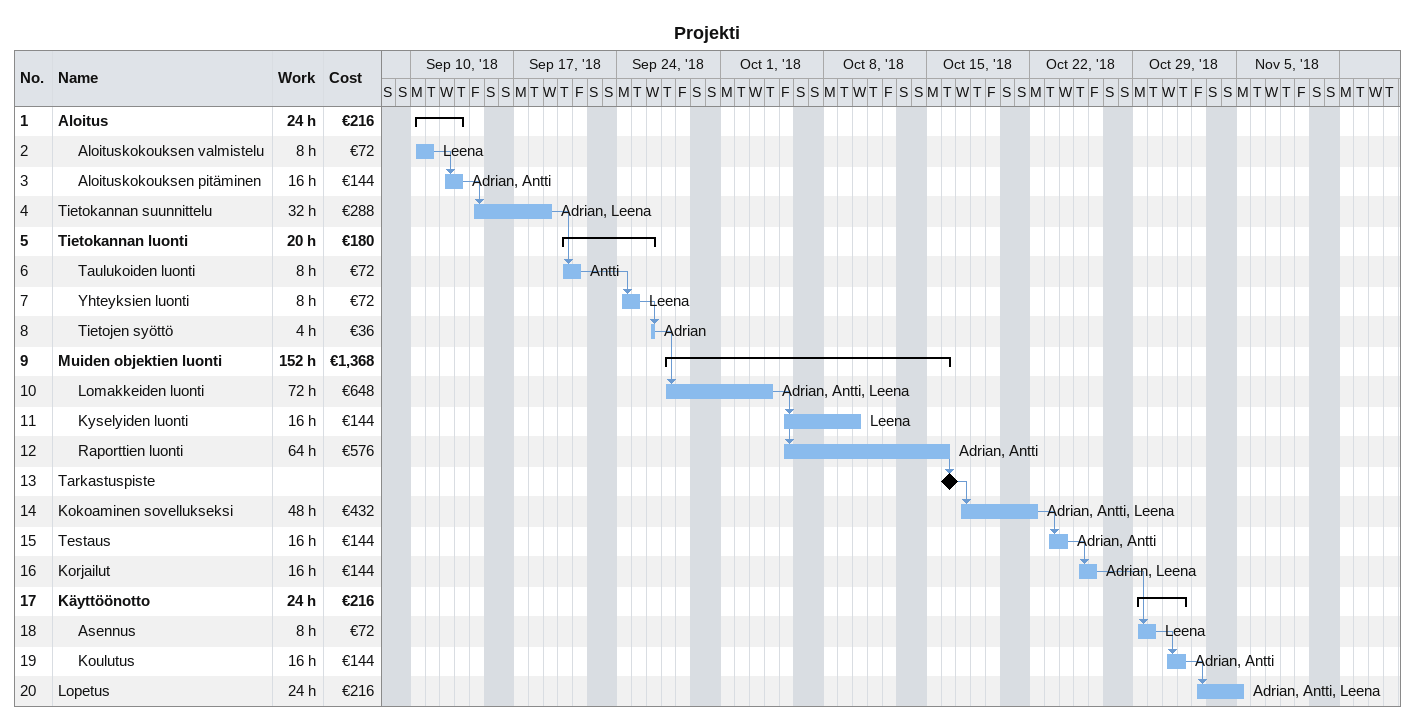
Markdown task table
Projekti

| ID | Level | Task | Start | Finish | Predecessors | Resources | Work (h) | Cost (€) |
|---|---|---|---|---|---|---|---|---|
| 1 | 1 | **Aloitus** | 2018-09-10 | 2018-09-13 |  |  | 24 | 216 |
| 2 | 2 | Aloituskokouksen valmistelu | 2018-09-10 | 2018-09-11 |  | Leena | 8 | 72 |
| 3 | 2 | Aloituskokouksen pitäminen | 2018-09-12 | 2018-09-13 | 2 | Adrian, Antti | 16 | 144 |
| 4 | 1 | Tietokannan suunnittelu | 2018-09-14 | 2018-09-19 | 3 | Adrian, Leena | 32 | 288 |
| 5 | 1 | **Tietokannan luonti** | 2018-09-20 | 2018-09-26 |  |  | 20 | 180 |
| 6 | 2 | Taulukoiden luonti | 2018-09-20 | 2018-09-21 | 4 | Antti | 8 | 72 |
| 7 | 2 | Yhteyksien luonti | 2018-09-24 | 2018-09-25 | 6 | Leena | 8 | 72 |
| 8 | 2 | Tietojen syöttö | 2018-09-26 | 2018-09-26 | 7 | Adrian | 4 | 36 |
| 9 | 1 | **Muiden objektien luonti** | 2018-09-27 | 2018-10-16 |  |  | 152 | 1368 |
| 10 | 2 | Lomakkeiden luonti | 2018-09-27 | 2018-10-04 | 8 | Adrian, Antti, Leena | 72 | 648 |
| 11 | 2 | Kyselyiden luonti | 2018-10-05 | 2018-10-10 | 10 | Leena | 16 | 144 |
| 12 | 2 | Raporttien luonti | 2018-10-05 | 2018-10-16 | 10 | Adrian, Antti | 64 | 576 |
| 13 | 1 | Tarkastuspiste (milestone) | 2018-10-16 | 2018-10-16 | 12 |  |  |  |
| 14 | 1 | Kokoaminen sovellukseksi | 2018-10-17 | 2018-10-22 | 13 | Adrian, Antti, Leena | 48 | 432 |
| 15 | 1 | Testaus | 2018-10-23 | 2018-10-24 | 14 | Adrian, Antti | 16 | 144 |
| 16 | 1 | Korjailut | 2018-10-25 | 2018-10-26 | 15 | Adrian, Leena | 16 | 144 |
| 17 | 1 | **Käyttöönotto** | 2018-10-29 | 2018-11-01 |  |  | 24 | 216 |
| 18 | 2 | Asennus | 2018-10-29 | 2018-10-30 | 16 | Leena | 8 | 72 |
| 19 | 2 | Koulutus | 2018-10-31 | 2018-11-01 | 18 | Adrian, Antti | 16 | 144 |
| 20 | 1 | Lopetus | 2018-11-02 | 2018-11-05 | 19 | Adrian, Antti, Leena | 24 | 216 |
